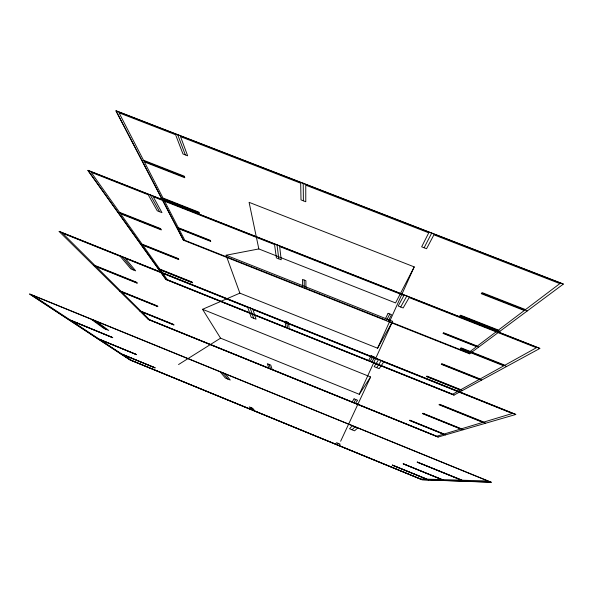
<?xml version="1.0" encoding="UTF-8"?>
<svg xmlns="http://www.w3.org/2000/svg" width="593" height="593" viewBox="0 0 593 593"><rect width="100%" height="100%" fill="white"/><g stroke="black" fill="none" stroke-linecap="round" stroke-linejoin="round"><path stroke-width="0.89" d="M202.561 309.301L370.603 376.97L359.276 394.308L220.559 338.166L202.561 309.301L239.869 293.15L377.585 348.21L414.218 266.894L249.097 202.332L258.837 248.934L395.561 302.941L414.218 266.894M359.276 394.308L392.648 321.332L226.081 255.235L239.869 293.15M340.634 441.251L370.603 376.97M386.369 320.68L389.823 314.008M424.106 247.763L431.734 233.034M370.188 361.382L372.967 356.423M377.585 348.21L392.648 321.332M400.668 306.989L406.857 295.951M353.739 402.751L355.822 399.556M376.666 367.645L381.336 360.492M352.316 425.781L349.559 428.761L354.584 430.815L357.668 427.968M337.032 444.794L338.388 443.431M352.072 429.784L355.155 426.715M469.7 353.762L563.306 284.136L115.931 110.854L183.43 240.209L469.671 353.843M178.53 364.547L220.559 338.166M226.081 255.235L258.837 248.934M487.661 480.99L462.258 480.226L417.116 462.11L461.354 480.197L442.4 479.626L403.129 463.808L441.711 479.604L427.027 479.166L392.269 465.12L426.486 479.151L420.578 478.974L338.788 445.417L340.152 444.157L336.631 442.712L335.401 444.031L254.879 411.001L252.737 408.318L249.275 406.894L251.551 409.637L131.424 360.359L122.632 354.57L155.181 367.912L121.832 354.043L100.121 339.737L136.59 354.666L99.105 339.063L71.308 320.746L112.781 337.706L69.981 319.879L33.126 295.596M563.35 284.01L115.983 110.735L183.459 240.135M141.809 160.251L184.482 176.936M481.738 293.172L527.184 310.947M161.452 197.936L199.085 212.754M460.175 315.58L499.936 331.242M539.86 348.35L87.934 170.31L165.973 279.436L454.075 395.049L539.815 348.476L87.883 170.428L165.944 279.511L454.038 395.131M176.907 227.571L210.552 240.891M443.327 333.081L478.67 347.075M117.881 212.183L160.918 229.254M460.776 348.239L506.637 366.437M140.6 243.953L178.508 259.074M441.6 364.028L481.686 380.017M158.427 268.881L192.295 282.446M426.663 376.333L462.258 390.594M59.189 231.366L515.762 414.366M93.442 265.227L136.842 282.705M439.346 404.522L485.63 423.165M119.349 290.837L157.538 306.27M422.676 413.417L463.074 429.747M139.637 310.888L173.734 324.705M409.711 420.333L445.558 434.862M148.176 319.442L438.16 437.093M68.469 319.427L112.24 337.321M417.442 462.073L464.149 481.168M97.697 338.618L136.175 354.369M403.373 463.778L444.105 480.456M120.52 353.606L154.847 367.675M392.462 465.097L428.569 479.9M91.381 319.353L103.938 328.485L108.741 330.449L96.474 321.436M93.234 319.886L106.34 329.463M122.084 256.576L133.284 269.897M220.262 371.922L225.347 378.052L230.262 380.054L225.481 374.05M222.597 372.649L227.801 379.053M251.002 407.606L253.322 410.46M150.222 194.845L159.599 211.723M177.67 134.626L185.312 154.884M250.15 307.908L253.604 318.219M269.037 364.384L270.586 369.009M277.013 244.798L278.792 258.822M286.767 321.88L287.575 328.233M303.216 183.252L303.394 200.812M304.209 280.089L304.291 288.102M388.096 313.326L384.872 319.701L305.914 288.361L305.906 280.756L302.504 279.414L302.652 287.064L184.808 240.291L178.856 228.757L210.76 241.395L210.352 240.387L178.315 227.705L163.668 199.33L199.337 213.384L198.825 212.124L162.986 198.01L144.373 161.933L184.816 177.752L184.149 176.121L143.491 160.229L119.03 112.826L175.602 134.744L182.978 153.98L187.647 155.796L180.546 136.657L300.688 183.2L301.007 199.885L305.78 201.746L305.758 185.164L428.739 232.812L421.667 246.814L426.552 248.719L433.928 234.821L559.859 283.602L525.517 309.59L482.228 292.66L481.249 293.683L524.286 310.517L498.416 330.093L460.553 315.187L459.797 315.973L497.468 330.812L477.276 346.09L443.623 332.769L443.03 333.392L476.527 346.66L468.359 352.842L388.193 321.021L391.543 314.69L388.096 313.326M371.225 355.726L368.653 360.477L289.176 328.581L288.48 322.57L285.063 321.198L285.893 327.269L167.293 279.674L160.429 270L192.54 282.861L192.05 282.031L159.799 269.111L142.883 245.257L178.812 259.593L178.196 258.548L142.09 244.146L120.535 213.747L161.318 229.936L160.518 228.579L119.512 212.309L91.1 172.252L148.22 194.756L157.241 210.789L161.956 212.657L153.216 196.728L274.552 244.531L276.382 257.873L281.201 259.778L279.666 246.547L403.907 295.507L398.207 306.018L403.136 307.967L409.148 297.567L536.406 347.713L504.902 365.206L461.213 347.876L460.338 348.595L503.776 365.829L480.108 378.971L441.941 363.746L441.266 364.302L479.24 379.453L460.813 389.683L426.93 376.11L426.397 376.548L460.131 390.068L452.689 394.197L371.989 361.812L374.702 357.119L371.225 355.726M354.073 398.852L352.16 401.913L272.165 369.461L270.756 365.08L267.317 363.679L268.859 368.12L149.503 319.694L141.69 311.933L174.016 325.031L173.445 324.371L140.978 311.214L121.698 292.053L157.901 306.685L157.175 305.855L120.802 291.156L96.185 266.672L137.309 283.239L136.368 282.164L95.013 265.516L62.473 233.153L120.157 256.272L130.905 268.94L135.664 270.853L125.205 258.296L247.755 307.419L251.165 317.248L256.035 319.197L252.922 309.494L378.445 359.81L374.176 366.652L379.157 368.646L383.738 361.93L512.352 413.484L483.821 422.075L439.732 404.322L438.968 404.722L482.798 422.379L461.443 428.806L422.965 413.262L422.379 413.573L460.665 429.043L444.068 434.039L409.941 420.207L409.481 420.452L443.453 434.224L436.767 436.233L355.526 403.277L357.572 400.268L354.073 398.852M515.71 414.5L438.19 437.011L148.213 319.36L59.13 231.492L515.71 414.5M490.974 482.265L422.008 479.752L130.126 360.018L29.65 294.106L490.974 482.265M491.026 482.131L422.046 479.663L130.156 359.936L29.709 293.98L491.026 482.131"/></g></svg>
